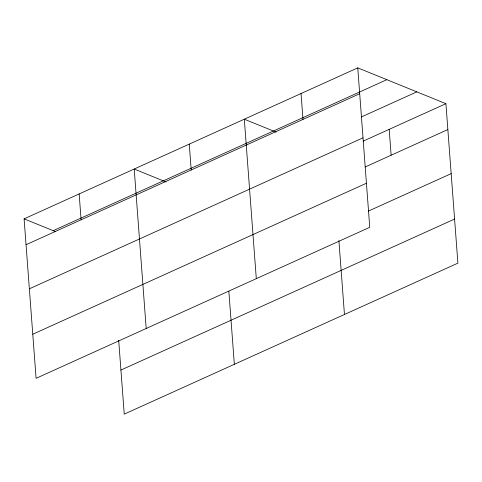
<?xml version="1.0" encoding="UTF-8"?>
<svg xmlns="http://www.w3.org/2000/svg" width="482" height="482" viewBox="0 0 482 482"><rect width="100%" height="100%" fill="white"/><g stroke="black" fill="none" stroke-linecap="round" stroke-linejoin="round"><path stroke-width="0.72" d="M357.758 67.86L369.748 227.317L36.09 378.316L24.1 218.858L357.758 67.86L445.91 103.684L457.9 263.142L124.242 414.14L118.686 340.274M53.189 230.679L386.847 79.681M26.046 244.723L359.705 93.731M361.464 116.915L416.822 91.863M29.36 288.808L363.018 137.816M363.217 141.106L445.91 103.684M365.163 166.977L447.856 129.556M32.776 334.231L366.434 183.238M368.477 211.062L451.17 173.641M120.928 370.056L454.586 219.057M276.192 132.152L244.314 119.199L256.303 278.656M166.085 181.985L134.207 169.025L146.197 328.489M24.1 218.858L55.279 231.529M389.191 129.351L391.131 155.222M338.9 240.614L344.455 314.481M301.039 93.532L302.985 119.397M228.848 291.188L234.348 364.314M189.263 144.112L191.209 169.983M79.156 193.939L81.097 219.81"/></g></svg>
